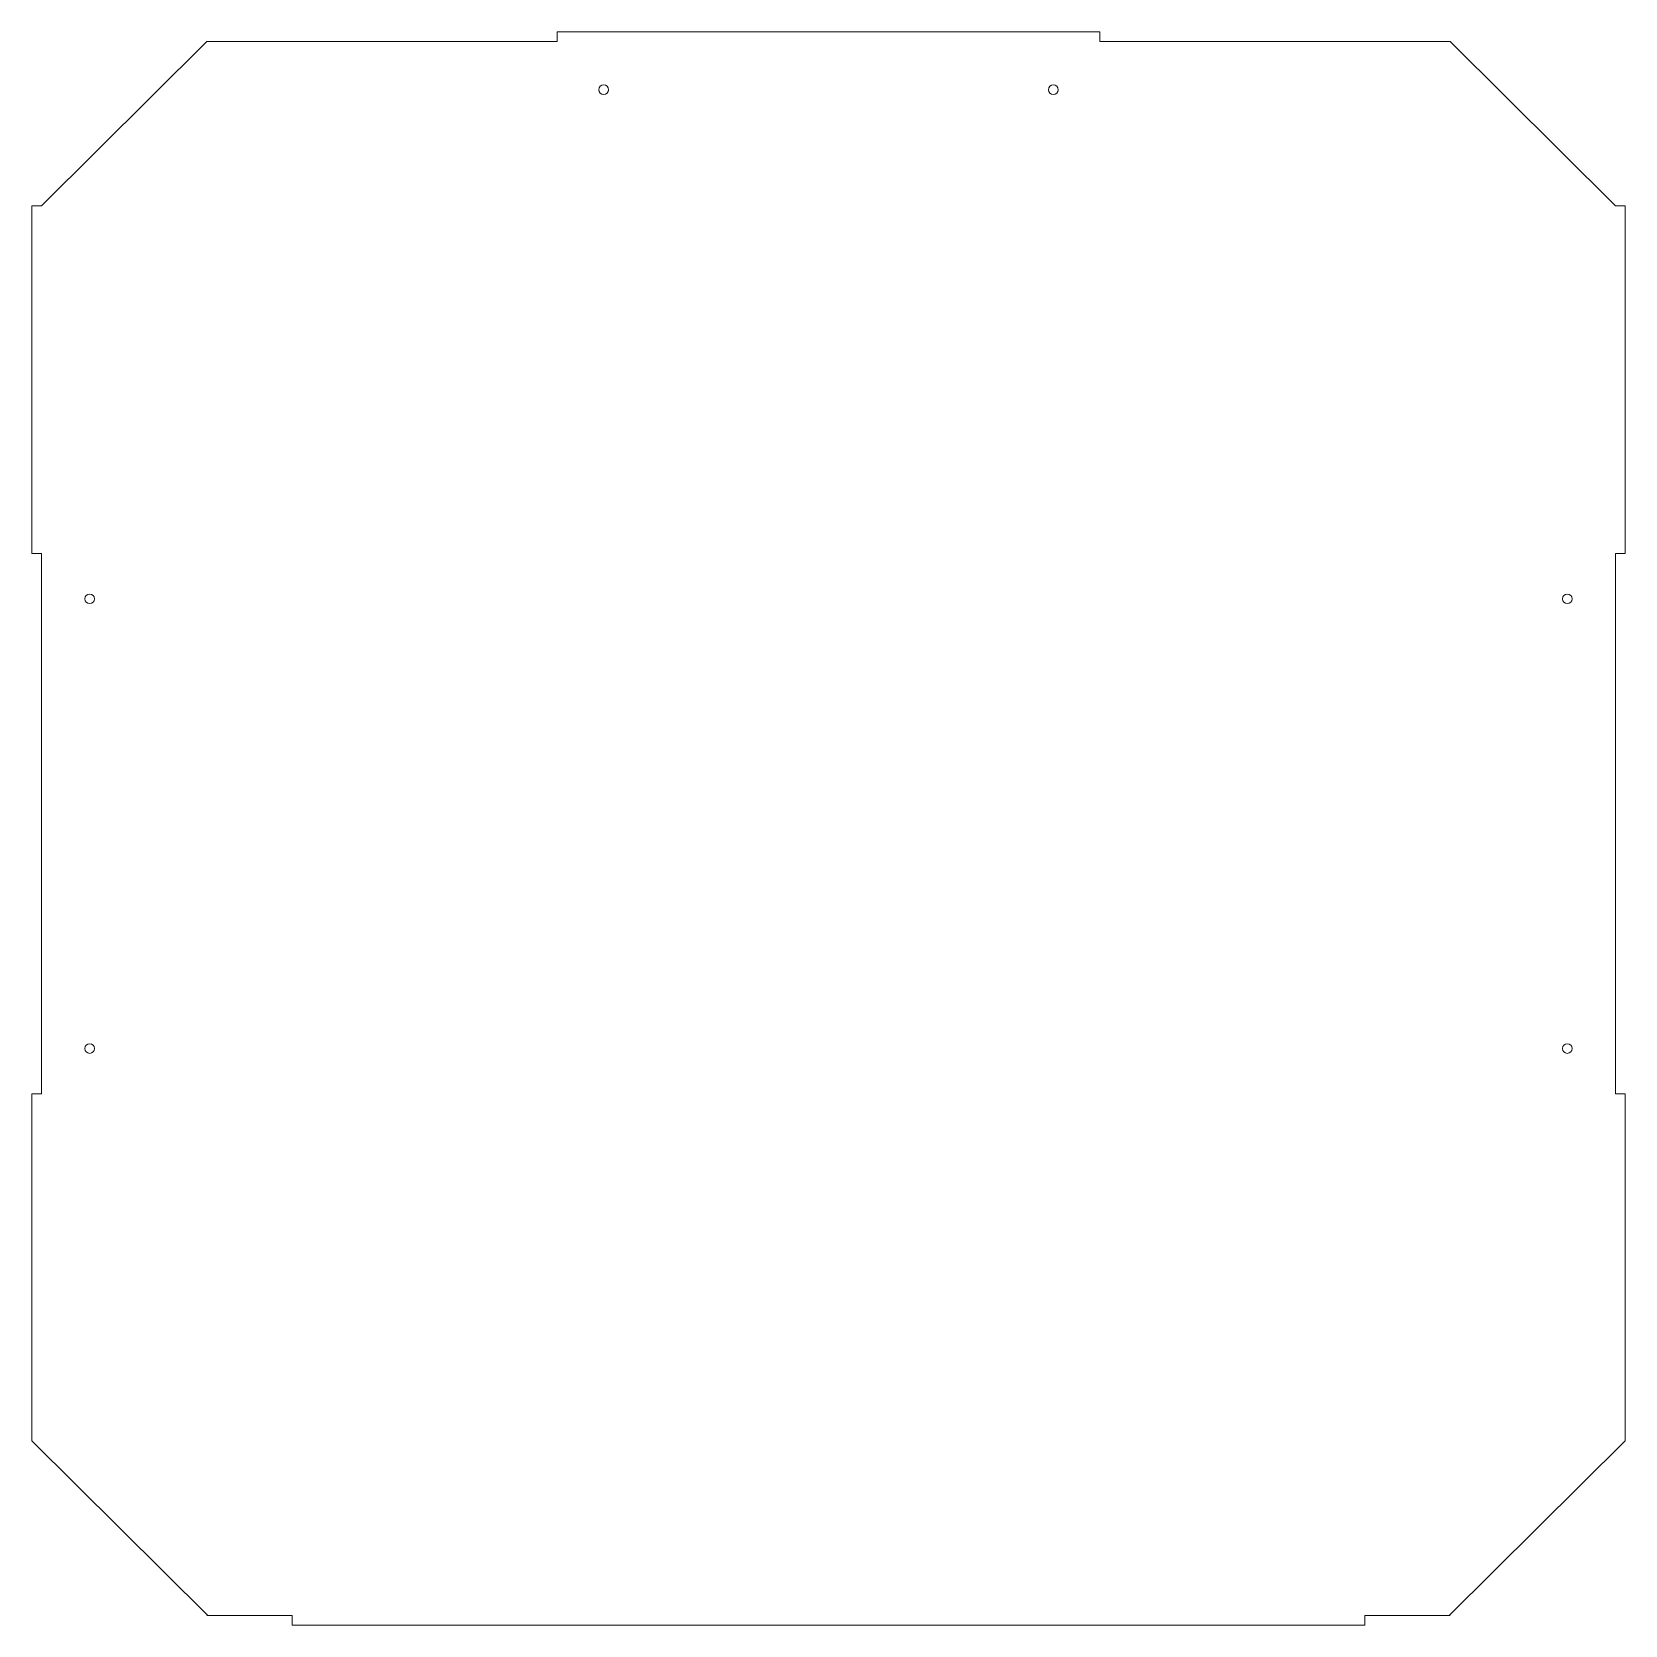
# Model space of a CAD drawing. Header units: millimetres. Extents: x -289 to 207, y -142 to 354.
import ezdxf

# ---------------------------------------------------------------- set-up
doc = ezdxf.new("R2010")
doc.units = ezdxf.units.MM
doc.header["$MEASUREMENT"] = 0
doc.layers.add('Layer 1', color=7, linetype='Continuous')

msp = doc.modelspace()

# ---------------------------------------------------------------- linework, layer by layer
at = {"layer": 'Layer 1', "color": 242, "lineweight": 9}
for points in [[(-125.3343, 354.3888), (-125.3343, 354.3888), (-10.8343, 354.3888), (-10.8343, 354.3888)], [(-125.3343, 351.3888), (-125.3343, 351.3888), (-125.3343, 354.3888), (-125.3343, 354.3888)], [(43.6657, 354.3888), (43.6657, 354.3888), (-10.8343, 354.3888), (-10.8343, 354.3888)], [(43.6657, 351.3888), (43.6657, 351.3888), (43.6657, 354.3888), (43.6657, 354.3888)], [(-234.3343, 351.3888), (-234.3343, 351.3888), (-285.8343, 300.2638), (-285.8343, 300.2638)], [(-234.3343, 351.3888), (-234.3343, 351.3888), (-125.3343, 351.3888), (-125.3343, 351.3888)], [(152.6657, 351.3888), (152.6657, 351.3888), (43.6657, 351.3888), (43.6657, 351.3888)], [(152.6657, 351.3888), (152.6657, 351.3888), (204.1657, 300.2638), (204.1657, 300.2638)], [(-288.8343, 300.2638), (-288.8343, 300.2638), (-285.8343, 300.2638), (-285.8343, 300.2638)], [(-288.8343, 192.0138), (-288.8343, 192.0138), (-288.8343, 300.2638), (-288.8343, 300.2638)], [(207.1657, 300.2638), (207.1657, 300.2638), (204.1657, 300.2638), (204.1657, 300.2638)], [(207.1657, 192.0138), (207.1657, 192.0138), (207.1657, 300.2638), (207.1657, 300.2638)], [(-285.8343, 192.0138), (-285.8343, 192.0138), (-288.8343, 192.0138), (-288.8343, 192.0138)], [(-285.8343, 77.8888), (-285.8343, 77.8888), (-285.8343, 192.0138), (-285.8343, 192.0138)], [(204.1657, 192.0138), (204.1657, 192.0138), (207.1657, 192.0138), (207.1657, 192.0138)], [(204.1657, 77.8888), (204.1657, 77.8888), (204.1657, 192.0138), (204.1657, 192.0138)], [(-285.8343, 23.7638), (-285.8343, 23.7638), (-285.8343, 77.8888), (-285.8343, 77.8888)], [(204.1657, 23.7638), (204.1657, 23.7638), (204.1657, 77.8888), (204.1657, 77.8888)], [(-288.8343, 23.7638), (-288.8343, 23.7638), (-285.8343, 23.7638), (-285.8343, 23.7638)], [(-288.8343, -84.2102), (-288.8343, -84.2102), (-288.8343, 23.7638), (-288.8343, 23.7638)], [(207.1657, 23.7638), (207.1657, 23.7638), (204.1657, 23.7638), (204.1657, 23.7638)], [(207.1657, -84.2102), (207.1657, -84.2102), (207.1657, 23.7638), (207.1657, 23.7638)], [(-234.0343, -138.6112), (-234.0343, -138.6112), (-288.8343, -84.2102), (-288.8343, -84.2102)], [(152.3657, -138.6112), (152.3657, -138.6112), (207.1657, -84.2102), (207.1657, -84.2102)], [(-207.8343, -138.6112), (-207.8343, -138.6112), (-234.3343, -138.6112), (-234.3343, -138.6112)], [(126.1657, -138.6112), (126.1657, -138.6112), (152.6657, -138.6112), (152.6657, -138.6112)]]:
    msp.add_open_spline(points, degree=3, dxfattribs=at)
for points, knots in [([(-110.8343, 334.8888), (-111.6628, 334.8888), (-112.3343, 335.5604), (-112.3343, 336.3888), (-112.3343, 336.3888), (-112.3343, 337.2172), (-111.6628, 337.8888), (-110.8343, 337.8888), (-110.8343, 337.8888), (-110.0058, 337.8888), (-109.3343, 337.2172), (-109.3343, 336.3888), (-109.3343, 336.3888), (-109.3343, 335.5604), (-110.0058, 334.8888), (-110.8343, 334.8888)], [0, 0, 0, 0, 0.2, 0.2, 0.2, 0.2, 0.4, 0.4, 0.4, 0.4, 0.6, 0.6, 0.6, 0.6, 1, 1, 1, 1]), ([(29.1657, 334.8888), (28.3372, 334.8888), (27.6657, 335.5604), (27.6657, 336.3888), (27.6657, 336.3888), (27.6657, 337.2172), (28.3372, 337.8888), (29.1657, 337.8888), (29.1657, 337.8888), (29.9942, 337.8888), (30.6657, 337.2172), (30.6657, 336.3888), (30.6657, 336.3888), (30.6657, 335.5604), (29.9942, 334.8888), (29.1657, 334.8888)], [0, 0, 0, 0, 0.2, 0.2, 0.2, 0.2, 0.4, 0.4, 0.4, 0.4, 0.6, 0.6, 0.6, 0.6, 1, 1, 1, 1]), ([(-272.3343, 177.8888), (-272.3343, 178.7173), (-271.6627, 179.3888), (-270.8343, 179.3888), (-270.8343, 179.3888), (-270.0059, 179.3888), (-269.3343, 178.7173), (-269.3343, 177.8888), (-269.3343, 177.8888), (-269.3343, 177.0603), (-270.0059, 176.3888), (-270.8343, 176.3888), (-270.8343, 176.3888), (-271.6627, 176.3888), (-272.3343, 177.0603), (-272.3343, 177.8888)], [0, 0, 0, 0, 0.2, 0.2, 0.2, 0.2, 0.4, 0.4, 0.4, 0.4, 0.6, 0.6, 0.6, 0.6, 1, 1, 1, 1]), ([(187.6657, 177.8888), (187.6657, 178.7173), (188.3373, 179.3888), (189.1657, 179.3888), (189.1657, 179.3888), (189.9941, 179.3888), (190.6657, 178.7173), (190.6657, 177.8888), (190.6657, 177.8888), (190.6657, 177.0603), (189.9941, 176.3888), (189.1657, 176.3888), (189.1657, 176.3888), (188.3373, 176.3888), (187.6657, 177.0603), (187.6657, 177.8888)], [0, 0, 0, 0, 0.2, 0.2, 0.2, 0.2, 0.4, 0.4, 0.4, 0.4, 0.6, 0.6, 0.6, 0.6, 1, 1, 1, 1]), ([(-272.3343, 37.8888), (-272.3343, 38.7173), (-271.6627, 39.3888), (-270.8343, 39.3888), (-270.8343, 39.3888), (-270.0059, 39.3888), (-269.3343, 38.7173), (-269.3343, 37.8888), (-269.3343, 37.8888), (-269.3343, 37.0603), (-270.0059, 36.3888), (-270.8343, 36.3888), (-270.8343, 36.3888), (-271.6627, 36.3888), (-272.3343, 37.0603), (-272.3343, 37.8888)], [0, 0, 0, 0, 0.2, 0.2, 0.2, 0.2, 0.4, 0.4, 0.4, 0.4, 0.6, 0.6, 0.6, 0.6, 1, 1, 1, 1]), ([(187.6657, 37.8888), (187.6657, 38.7173), (188.3373, 39.3888), (189.1657, 39.3888), (189.1657, 39.3888), (189.9941, 39.3888), (190.6657, 38.7173), (190.6657, 37.8888), (190.6657, 37.8888), (190.6657, 37.0603), (189.9941, 36.3888), (189.1657, 36.3888), (189.1657, 36.3888), (188.3373, 36.3888), (187.6657, 37.0603), (187.6657, 37.8888)], [0, 0, 0, 0, 0.2, 0.2, 0.2, 0.2, 0.4, 0.4, 0.4, 0.4, 0.6, 0.6, 0.6, 0.6, 1, 1, 1, 1]), ([(-10.8343, -141.6112), (-10.8343, -141.6112), (-207.8343, -141.6112), (-207.8343, -141.6112), (-207.8343, -141.6112), (-207.8343, -141.6112), (-207.8343, -138.6112), (-207.8343, -138.6112)], [0, 0, 0, 0, 0.33333333, 0.33333333, 0.33333333, 0.33333333, 1, 1, 1, 1]), ([(-10.8343, -141.6112), (-10.8343, -141.6112), (126.1657, -141.6112), (126.1657, -141.6112), (126.1657, -141.6112), (126.1657, -141.6112), (126.1657, -138.6112), (126.1657, -138.6112)], [0, 0, 0, 0, 0.33333333, 0.33333333, 0.33333333, 0.33333333, 1, 1, 1, 1])]:
    msp.add_open_spline(points, degree=3, knots=knots, dxfattribs=at)

doc.saveas('drawing.dxf')
